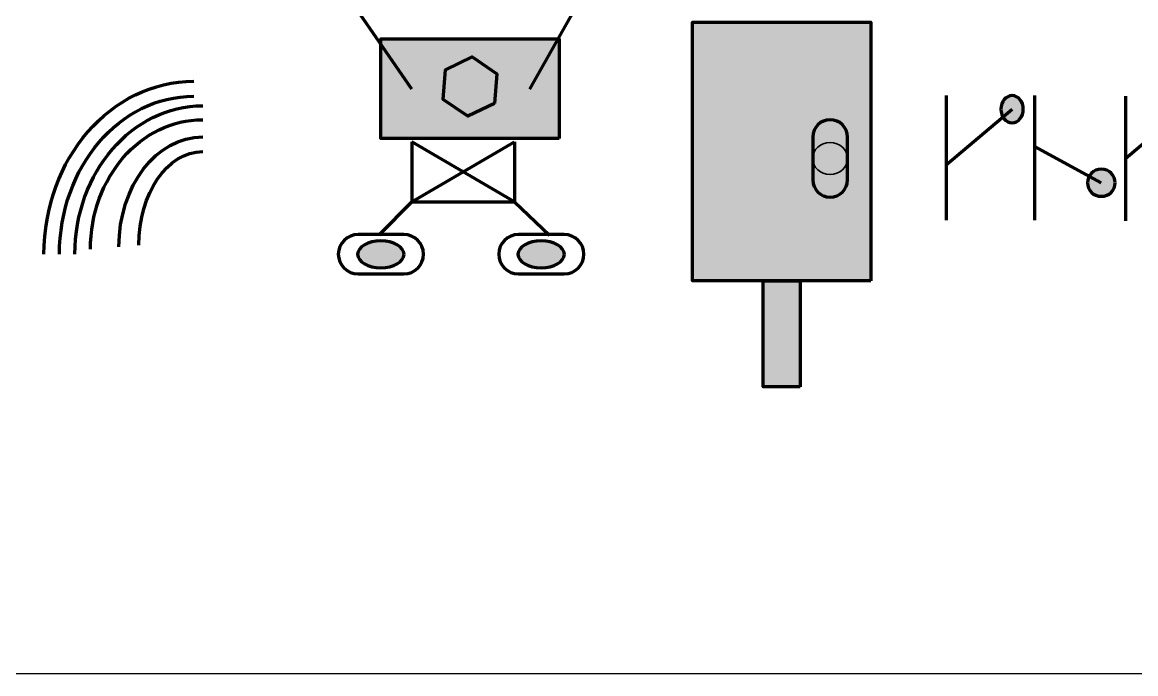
# Model space of a CAD drawing. Header units: inches. Extents: x -455 to 1024, y -792 to -26.
# Drawn here: x 160 to 735, y -792 to -456 of the extents above; entities that cross this region are included whole.
import ezdxf

# ---------------------------------------------------------------- set-up
doc = ezdxf.new("R2010")
doc.units = ezdxf.units.IN
doc.header["$MEASUREMENT"] = 0
doc.layers.add('Box', color=7, linetype='Continuous')
doc.layers.add('Layer 1', color=7, linetype='Continuous')
picture_1 = doc.add_image_def('image1.png', size_in_pixel=(2720, 1532))

msp = doc.modelspace()

# ---------------------------------------------------------------- hatches: boundary and pattern name
at = {"layer": 'Box', "true_color": 0x404041}
h = msp.add_hatch(color=250, dxfattribs=at)
h.dxf.hatch_style = 2
h.paths.add_polyline_path([(598, -589.04), (506, -589.04), (506, -455.54), (598, -455.54)])
at = {"layer": 'Box', "true_color": 0x231f20}
h = msp.add_hatch(color=250, dxfattribs=at)
h.dxf.hatch_style = 2
h.paths.add_polyline_path([(437, -515.53), (345, -515.53), (345, -464.03), (437, -464.03)])
at = {"layer": 'Box', "true_color": 0xed1c24}
h = msp.add_hatch(color=240, dxfattribs=at)
h.dxf.hatch_style = 2
h.paths.add_polyline_path([(403.7, -497.45), (389.83, -504.1), (377.13, -495.42), (378.3, -480.08), (392.17, -473.43), (404.87, -482.11)])
at = {"layer": 'Box', "true_color": 0x231f20}
h = msp.add_hatch(color=250, dxfattribs=at)
h.dxf.hatch_style = 2
edge = h.paths.add_edge_path()
edge.add_spline(control_points=[(676.75, -500.43), (676.75, -504.3), (674.18, -507.43), (671, -507.43), (667.82, -507.43), (665.25, -504.3), (665.25, -500.43), (665.25, -496.57), (667.82, -493.43), (671, -493.43), (674.18, -493.43), (676.75, -496.57), (676.75, -500.43)], knot_values=[0, 0, 0, 0, 1, 1, 1, 2, 2, 2, 3, 3, 3, 4, 4, 4, 4], degree=3, periodic=1)
h = msp.add_hatch(color=250, dxfattribs=at)
h.dxf.hatch_style = 2
edge = h.paths.add_edge_path()
edge.add_spline(control_points=[(724.25, -538.43), (724.25, -542.3), (721.03, -545.43), (717.06, -545.43), (713.09, -545.43), (709.88, -542.3), (709.88, -538.43), (709.88, -534.56), (713.09, -531.43), (717.06, -531.43), (721.03, -531.43), (724.25, -534.56), (724.25, -538.43)], knot_values=[0, 0, 0, 0, 1, 1, 1, 2, 2, 2, 3, 3, 3, 4, 4, 4, 4], degree=3, periodic=1)
at = {"layer": 'Box', "true_color": 0x1b75bb}
h = msp.add_hatch(color=152, dxfattribs=at)
h.dxf.hatch_style = 2
edge = h.paths.add_edge_path()
edge.add_spline(control_points=[(356.94, -575.37), (356.94, -579.23), (351.56, -582.36), (344.94, -582.36), (338.31, -582.36), (332.94, -579.23), (332.94, -575.37), (332.94, -571.5), (338.31, -568.37), (344.94, -568.37), (351.56, -568.37), (356.94, -571.5), (356.94, -575.37)], knot_values=[0, 0, 0, 0, 1, 1, 1, 2, 2, 2, 3, 3, 3, 4, 4, 4, 4], degree=3, periodic=1)
at = {"layer": 'Box', "true_color": 0x3b2314}
h = msp.add_hatch(color=19, dxfattribs=at)
h.dxf.hatch_style = 2
edge = h.paths.add_edge_path()
edge.add_spline(control_points=[(439.8, -575.37), (439.8, -579.23), (434.43, -582.36), (427.8, -582.36), (421.18, -582.36), (415.8, -579.23), (415.8, -575.37), (415.8, -571.5), (421.18, -568.37), (427.8, -568.37), (434.43, -568.37), (439.8, -571.5), (439.8, -575.37)], knot_values=[0, 0, 0, 0, 1, 1, 1, 2, 2, 2, 3, 3, 3, 4, 4, 4, 4], degree=3, periodic=1)
at = {"layer": 'Box', "true_color": 0x231f20}
h = msp.add_hatch(color=250, dxfattribs=at)
h.dxf.hatch_style = 2
h.paths.add_polyline_path([(561.5, -643.77), (542.5, -643.77), (542.5, -589.04), (561.5, -589.04)])

# ---------------------------------------------------------------- linework, layer by layer
at = {"layer": 'Box', "color": 250, "lineweight": 106, "true_color": 0x231f20}
for points in [[(361, -490.03), (296, -396)], [(422, -490.03), (475, -396)]]:
    msp.add_lwpolyline(points, dxfattribs=at)
at = {"layer": 'Box', "color": 250, "lineweight": 211, "true_color": 0x231f20}
for points in [[(598, -589.04), (506, -589.04), (506, -455.54), (598, -455.54), (598, -589.04)], [(729.5, -525.88), (763.5, -497.22)], [(637, -529.09), (671, -500.43)], [(682.5, -519.75), (717.06, -538.43)], [(561.5, -643.77), (542.5, -643.77), (542.5, -589.04), (561.5, -589.04), (561.5, -643.77)]]:
    msp.add_lwpolyline(points, dxfattribs=at)
at = {"layer": 'Box', "color": 250, "lineweight": 158, "true_color": 0x231f20}
for points in [[(437, -515.53), (345, -515.53), (345, -464.03), (437, -464.03), (437, -515.53)], [(637, -493.43), (637, -557.75)], [(682.5, -493.43), (682.5, -557.75)], [(729.5, -493.72), (729.5, -558.04)]]:
    msp.add_lwpolyline(points, dxfattribs=at)
at = {"layer": 'Box', "color": 43, "lineweight": 106, "true_color": 0xe0b661}
msp.add_lwpolyline([(403.7, -497.45), (389.83, -504.1), (377.13, -495.42), (378.3, -480.08), (392.17, -473.43), (404.87, -482.11), (403.7, -497.45)], dxfattribs=at)
at = {"layer": 'Box', "color": 250, "lineweight": 140, "true_color": 0x231f20}
for points in [[(361, -517.37), (361, -548.2)], [(361, -548.2), (414.06, -517.37)], [(414.06, -548.2), (361, -517.37)], [(414.06, -517.37), (414.06, -548.2)], [(361, -548.2), (344, -565.54)], [(361, -548.2), (414.06, -548.2)], [(414.06, -548.2), (432, -565.54)]]:
    msp.add_lwpolyline(points, dxfattribs=at)
at = {"layer": 'Box', "color": 114, "lineweight": 158, "true_color": 0x00a550}
msp.add_open_spline([(171, -575.37), (171, -525.97), (205.62, -486), (248.4, -486)], degree=3, dxfattribs=at)
at = {"layer": 'Box', "color": 177, "lineweight": 158, "true_color": 0x2e3092}
msp.add_open_spline([(179, -575.37), (179, -530.24), (210.04, -493.72), (248.4, -493.72)], degree=3, dxfattribs=at)
at = {"layer": 'Box', "color": 250, "lineweight": 211, "true_color": 0x231f20}
for points in [[(676.75, -500.43), (676.75, -504.3), (674.18, -507.43), (671, -507.43), (667.82, -507.43), (665.25, -504.3), (665.25, -500.43), (665.25, -496.57), (667.82, -493.43), (671, -493.43), (674.18, -493.43), (676.75, -496.57), (676.75, -500.43)], [(724.25, -538.43), (724.25, -542.3), (721.03, -545.43), (717.06, -545.43), (713.09, -545.43), (709.88, -542.3), (709.88, -538.43), (709.88, -534.56), (713.09, -531.43), (717.06, -531.43), (721.03, -531.43), (724.25, -534.56), (724.25, -538.43)]]:
    msp.add_open_spline(points, degree=3, knots=[0, 0, 0, 0, 1, 1, 1, 2, 2, 2, 3, 3, 3, 4, 4, 4, 4], dxfattribs=at)
at = {"layer": 'Box', "color": 39, "lineweight": 158, "true_color": 0x603813}
msp.add_open_spline([(187, -575.37), (187, -532.98), (216.52, -498.68), (253, -498.68)], degree=3, dxfattribs=at)
at = {"layer": 'Box', "color": 35, "lineweight": 158, "true_color": 0xa87b4f}
msp.add_open_spline([(195, -572.8), (195, -535.79), (220.94, -505.84), (253, -505.84)], degree=3, dxfattribs=at)
at = {"layer": 'Box', "color": 250, "lineweight": 158, "true_color": 0x231f20}
msp.add_open_spline([(577, -545.92), (577, -545.92), (577, -545.92), (577, -545.92), (572.05, -545.92), (568, -541.87), (568, -536.92), (568, -536.92), (568, -514.84), (568, -514.84), (568, -509.89), (572.05, -505.84), (577, -505.84), (577, -505.84), (577, -505.84), (577, -505.84), (581.95, -505.84), (586, -509.89), (586, -514.84), (586, -514.84), (586, -536.92), (586, -536.92), (586, -541.87), (581.95, -545.92), (577, -545.92)], degree=3, knots=[0, 0, 0, 0, 1, 1, 1, 2, 2, 2, 3, 3, 3, 4, 4, 4, 5, 5, 5, 6, 6, 6, 7, 7, 7, 8, 8, 8, 8], dxfattribs=at)
at = {"layer": 'Box', "color": 232, "lineweight": 158, "true_color": 0xd91b5b}
for points in [[(209.7, -571.5), (209.7, -540.1), (229.07, -514.68), (253, -514.68)], [(220, -570.67), (220, -543.92), (234.76, -522.29), (253, -522.29)]]:
    msp.add_open_spline(points, degree=3, dxfattribs=at)
at = {"layer": 'Box', "color": 240, "lineweight": 35, "true_color": 0xed1c24}
msp.add_open_spline([(586, -525.88), (586, -530.44), (581.97, -534.13), (577, -534.13), (572.03, -534.13), (568, -530.44), (568, -525.88), (568, -521.33), (572.03, -517.63), (577, -517.63), (581.97, -517.63), (586, -521.33), (586, -525.88)], degree=3, knots=[0, 0, 0, 0, 1, 1, 1, 2, 2, 2, 3, 3, 3, 4, 4, 4, 4], dxfattribs=at)
at = {"layer": 'Box', "color": 250, "lineweight": 70, "true_color": 0x231f20}
for points in [[(356.82, -585.54), (356.82, -585.54), (333.18, -585.54), (333.18, -585.54), (327.58, -585.54), (323, -580.96), (323, -575.37), (323, -575.37), (323, -575.37), (323, -575.37), (323, -569.77), (327.58, -565.19), (333.18, -565.19), (333.18, -565.19), (356.82, -565.19), (356.82, -565.19), (362.42, -565.19), (367, -569.77), (367, -575.37), (367, -575.37), (367, -575.37), (367, -575.37), (367, -580.96), (362.42, -585.54), (356.82, -585.54)], [(439.69, -585.54), (439.69, -585.54), (416.04, -585.54), (416.04, -585.54), (410.45, -585.54), (405.87, -580.96), (405.87, -575.37), (405.87, -575.37), (405.87, -575.37), (405.87, -575.37), (405.87, -569.77), (410.45, -565.19), (416.04, -565.19), (416.04, -565.19), (439.69, -565.19), (439.69, -565.19), (445.29, -565.19), (449.87, -569.77), (449.87, -575.37), (449.87, -575.37), (449.87, -575.37), (449.87, -575.37), (449.87, -580.96), (445.29, -585.54), (439.69, -585.54)]]:
    msp.add_open_spline(points, degree=3, knots=[0, 0, 0, 0, 1, 1, 1, 2, 2, 2, 3, 3, 3, 4, 4, 4, 5, 5, 5, 6, 6, 6, 7, 7, 7, 8, 8, 8, 8], dxfattribs=at)
at = {"layer": 'Box', "color": 152, "lineweight": 158, "true_color": 0x1b75bb}
msp.add_open_spline([(356.94, -575.37), (356.94, -579.23), (351.56, -582.36), (344.94, -582.36), (338.31, -582.36), (332.94, -579.23), (332.94, -575.37), (332.94, -571.5), (338.31, -568.37), (344.94, -568.37), (351.56, -568.37), (356.94, -571.5), (356.94, -575.37)], degree=3, knots=[0, 0, 0, 0, 1, 1, 1, 2, 2, 2, 3, 3, 3, 4, 4, 4, 4], dxfattribs=at)
at = {"layer": 'Box', "color": 19, "lineweight": 158, "true_color": 0x3b2314}
msp.add_open_spline([(439.8, -575.37), (439.8, -579.23), (434.43, -582.36), (427.8, -582.36), (421.18, -582.36), (415.8, -579.23), (415.8, -575.37), (415.8, -571.5), (421.18, -568.37), (427.8, -568.37), (434.43, -568.37), (439.8, -571.5), (439.8, -575.37)], degree=3, knots=[0, 0, 0, 0, 1, 1, 1, 2, 2, 2, 3, 3, 3, 4, 4, 4, 4], dxfattribs=at)

# ---------------------------------------------------------------- pictures from other files: only their frames are drawn
at = {"layer": 'Layer 1'}
image = msp.add_image(picture_1, insert=(-336, -792), size_in_units=(1360, 766), dxfattribs=at)

doc.saveas('drawing.dxf')
